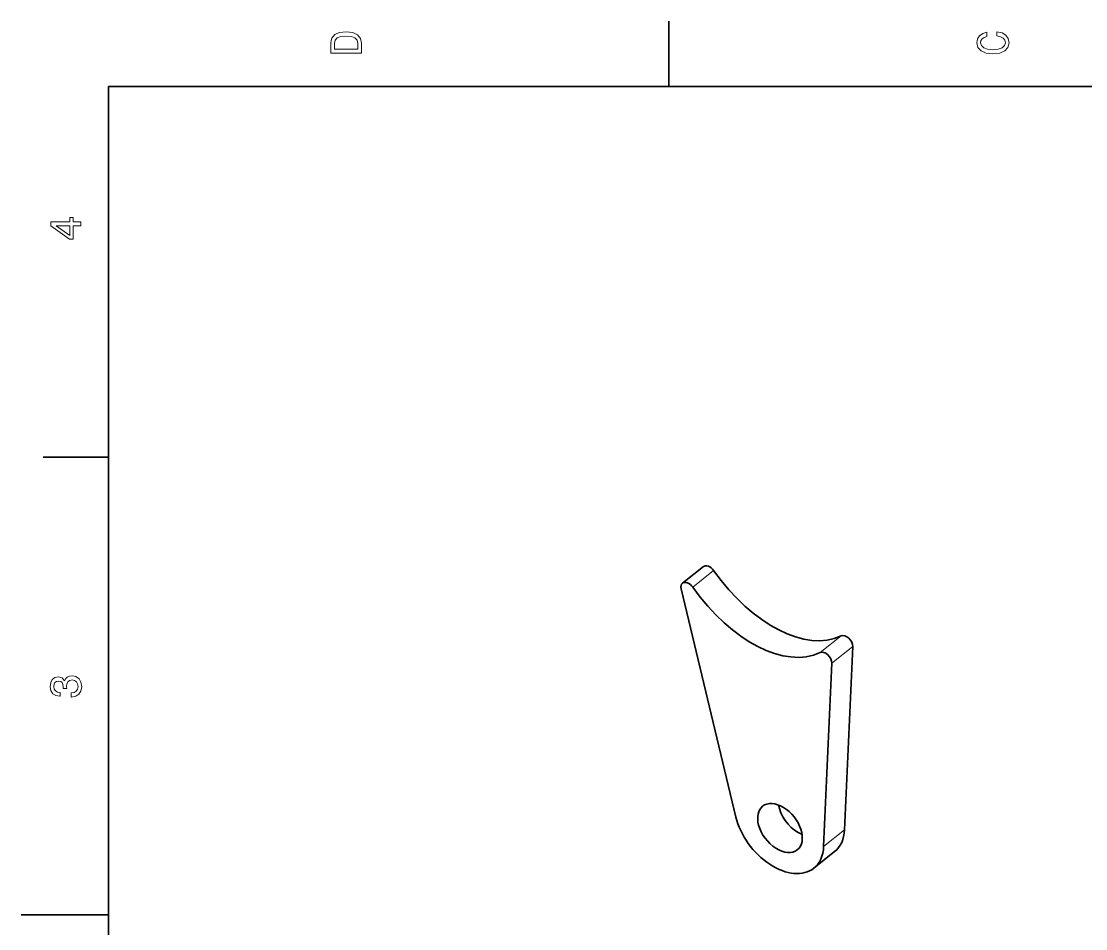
# Model space of a CAD drawing. Extents: x 0 to 297, y 0 to 210.
# Drawn here: x 0 to 122.1, y 103.4 to 207.5 of the extents above; entities that cross this region are included whole.
import ezdxf

# ---------------------------------------------------------------- set-up
doc = ezdxf.new("R2010")
doc.units = 0

msp = doc.modelspace()

# ---------------------------------------------------------------- linework, layer by layer
at = {"color": 7, "lineweight": 35, "ltscale": 0.1875}
for p, q in [((74.300003, 200), (74.300003, 207.5)), ((10, 157.5), (2.5, 157.5))]:
    msp.add_line(p, q, dxfattribs=at)
at = {"color": 7, "lineweight": 35}
for p, q in [((287, 200), (10, 200)), ((10, 200), (10, 10)), ((75.714378, 142.386551), (81.990395, 116.212608)), ((94.454071, 114.750732), (95.397354, 135.762039)), ((92.057838, 112.84655), (93.001122, 133.857849))]:
    msp.add_line(p, q, dxfattribs=at)
at = {"color": 7, "lineweight": 35, "ltscale": 0.076517}
for p, q in [((78.261574, 144.938995), (75.865341, 143.034821)), ((90.920135, 110.340485), (93.316376, 112.244659))]:
    msp.add_line(p, q, dxfattribs=at)
at = {"color": 7, "lineweight": 13, "ltscale": 0.076517}
for p, q in [((79.437828, 144.490082), (77.041595, 142.585907)), ((94.057846, 136.987442), (91.661613, 135.083267)), ((95.397354, 135.762039), (93.001122, 133.857849)), ((92.057838, 112.84655), (94.454071, 114.750732))]:
    msp.add_line(p, q, dxfattribs=at)
at = {"color": 7, "lineweight": 35, "ltscale": 0.25}
msp.add_line((10, 105), (0, 105), dxfattribs=at)
at = {"color": 7, "lineweight": 13}
for points in [[(35.533215, 204.994965), (35.533215, 203.829971), (39.033215, 203.829971), (39.033215, 204.994965), (38.922264, 205.544678), (38.584366, 205.953171), (38.034657, 206.205338), (37.283215, 206.296112), (36.516644, 206.215424), (36.21405, 206.114563), (35.971977, 205.973343), (35.644165, 205.56485), (35.563473, 205.297562)], [(35.951801, 204.959656), (36.027451, 205.342941), (36.259438, 205.605194), (36.672985, 205.761536), (37.283215, 205.811966), (37.873272, 205.756485), (38.286816, 205.600143), (38.533936, 205.332855), (38.614628, 204.959656), (38.614628, 204.298996), (35.951801, 204.298996)], [(111.93206, 205.817017), (112.35569, 205.716141), (112.658287, 205.549713), (112.844887, 205.317734), (112.905403, 205.045395), (112.814629, 204.71759), (112.54229, 204.460388), (112.098488, 204.28891), (111.483215, 204.233429), (110.872986, 204.28891), (110.424141, 204.455338), (110.151802, 204.71254), (110.055984, 205.045395), (110.106415, 205.287476), (110.247627, 205.494247), (110.474571, 205.655624), (110.787247, 205.766571), (110.787247, 206.245682), (110.308144, 206.094391), (109.94503, 205.832138), (109.718086, 205.474075), (109.637398, 205.045395), (109.763474, 204.510818), (110.116501, 204.10231), (110.696472, 203.840057), (111.483215, 203.749283), (112.269958, 203.840057), (112.84993, 204.10231), (113.208, 204.510818), (113.329041, 205.045395), (113.233215, 205.51442), (112.965927, 205.892654), (112.527161, 206.159943), (111.93206, 206.301163)], [(6.833213, 184.02739), (6.833213, 184.481277), (5.965778, 184.481277), (5.965778, 184.98056), (5.56232, 184.98056), (5.56232, 184.481277), (3.408862, 184.481277), (3.408862, 184.022339), (5.521974, 182.489197), (5.965778, 182.489197), (5.965778, 184.02739)], [(5.56232, 182.912827), (3.993876, 184.02739), (5.56232, 184.02739)], [(5.73379, 129.979111), (5.769093, 129.979111), (6.253242, 130.059799), (6.616354, 130.296829), (6.848343, 130.670029), (6.934078, 131.164276), (6.848343, 131.688766), (6.626441, 132.082138), (6.273415, 132.334305), (5.819525, 132.425079), (5.521974, 132.384735), (5.279899, 132.273788), (5.0933, 132.092224), (4.957133, 131.850143), (4.684798, 132.177963), (4.251081, 132.293961), (3.857709, 132.218307), (3.560158, 132.00145), (3.373559, 131.648422), (3.307997, 131.164276), (3.388689, 130.710388), (3.610591, 130.362396), (3.963617, 130.135452), (4.432637, 130.059799), (4.46794, 130.059799), (4.46794, 130.508652), (4.145173, 130.548996), (3.913184, 130.680115), (3.771974, 130.891937), (3.721542, 131.189484), (3.761888, 131.451736), (3.867795, 131.643372), (4.039265, 131.759369), (4.271254, 131.804764), (4.518372, 131.759369), (4.684798, 131.638336), (4.785663, 131.426514), (4.815922, 131.139053), (4.810879, 130.942368), (5.209294, 130.942368), (5.199208, 131.189484), (5.244596, 131.507217), (5.365634, 131.744247), (5.56232, 131.885452), (5.819525, 131.935883), (6.112032, 131.880417), (6.328891, 131.734161), (6.465058, 131.502167), (6.510447, 131.194534), (6.460014, 130.876801), (6.308718, 130.644821), (6.066643, 130.498566), (5.73379, 130.443085)]]:
    msp.add_lwpolyline(points, close=True, dxfattribs=at)
at = {"color": 7, "lineweight": 35}
for centre, major_axis, ratio, start_param, end_param in [((78.883728, 144.156097), (0.622139, -0.782906), 0.643824, 1.4874446646, 3.1416225215), ((86.232178, 151.089523), (8.297684, -13.850349), 0.576278, 4.8471632936, 6.2257314452), ((76.487495, 142.251923), (0.622139, -0.782906), 0.643824, 3.1416225215, 4.0857978608), ((76.487495, 142.251923), (0.622139, -0.782906), 0.643824, 1.4874446646, 3.1416225215), ((83.835938, 149.185333), (-8.297684, 13.850349), 0.576278, 1.7055707558, 3.084138712), ((94.597427, 136.153351), (0.622139, -0.782906), 0.643824, 0.6367538366, 2.9911764429), ((92.201195, 134.249176), (0.622139, -0.782906), 0.643824, 0.6367538366, 2.9911764429), ((87.046669, 114.950066), (1.990852, -2.505295), 0.643824, 3.1415527191, 4.1217113348), ((87.046669, 114.950066), (1.990852, -2.505295), 0.643824, 6.2831453726, 9.4247380262), ((89.442902, 116.854248), (1.990852, -2.505295), 0.643824, 3.9786797572, 4.1217113348), ((86.938324, 115.350983), (3.981697, -5.010597), 0.643824, 4.0857978608, 6.2832215089), ((89.442902, 116.854248), (1.990852, -2.505295), 0.643824, 4.1217113348, 5.4462582165), ((87.046669, 114.950066), (1.990852, -2.505295), 0.643824, 4.1217113348, 6.2831453726), ((89.334557, 117.255165), (3.981697, -5.010597), 0.643824, 0.0000362017, 0.6367538366), ((86.938324, 115.350983), (3.981697, -5.010597), 0.643824, 0.0000362017, 0.6367538366)]:
    msp.add_ellipse(centre, major_axis=major_axis, ratio=ratio, start_param=start_param, end_param=end_param, dxfattribs=at)

doc.saveas('drawing.dxf')
